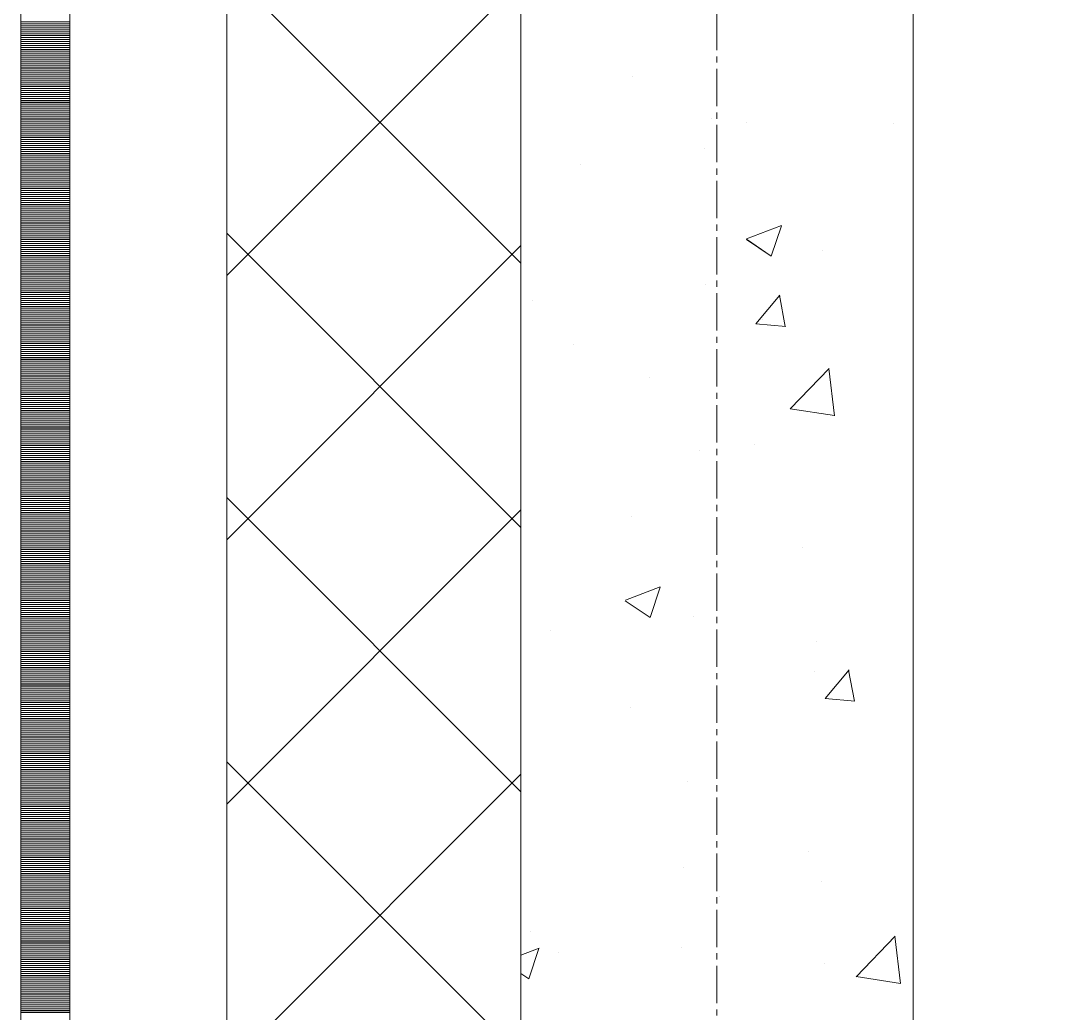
# Model space of a CAD drawing. Header units: millimetres. Extents: x 470010 to 1231400, y -134005 to 421770.
# Drawn here: x 806168 to 806701, y 142871 to 143376 of the extents above; entities that cross this region are included whole.
import ezdxf
from ezdxf.enums import TextEntityAlignment as Align

# ---------------------------------------------------------------- set-up
doc = ezdxf.new("R2010")
doc.units = ezdxf.units.MM
doc.linetypes.add('CENTER2', pattern=[28.575, 19.05, -3.175, 3.175, -3.175])
doc.linetypes.add('DASHED', pattern=[19.05, 12.7, -6.35])
doc.layers.get('Defpoints').update_dxf_attribs({"color": 140})
doc.layers.add('АР_Делит', color=120, linetype='Continuous', lineweight=0, plot=False)
for name, color, linetype, lineweight in [('АР_Стены ПЕНОблок', 52, 'Continuous', 20), ('АР_Тонкая', 254, 'Continuous', 5), ('АР_Утеплитель', 31, 'Continuous', 0), ('АР_Штриховка', 8, 'Continuous', 0)]:
    doc.layers.add(name, color=color, linetype=linetype, lineweight=lineweight)
doc.layers.add('РД_Оси_100', color=7, linetype='Continuous', lineweight=0, true_color=0x525252)
doc.styles.add('style1', font='ARIALN.TTF')

# ---------------------------------------------------------------- blocks, each defined once
blk = doc.blocks.new('СОШ_2200_АР_ОСИ_М100_28.05.24')
at = {"layer": 'АР_Делит', "color": 251, "linetype": 'DASHED', "true_color": 0x636466}
blk.add_lwpolyline([(114955, 135155), (114955, -355), (93595.036, -355), (93595.036, 13855), (94145, 13855), (94145, 68320), (66055, 68320), (66055, 13857.73), (83455, 13857.73), (83455, -355), (45245, -355), (45245, 13145), (44695, 13145), (44695, 26755), (45245, 26755), (45245, 68320), (20455, 68320), (20455, 26755), (27955, 26755), (27955, 13145), (-355, 13145), (-355, 100855)], dxfattribs=at)
at = {"layer": 'РД_Оси_100', "color": 251, "linetype": 'CENTER2', "true_color": 0x636466}
blk.add_line((0, -6155), (0, 139938.679), dxfattribs=at)
blk = doc.blocks.new('A$C9108343f')
at = {"layer": 'АР_Стены ПЕНОблок', "color": 18, "linetype": 'Continuous', "lineweight": 20, "true_color": 0x000000}
for p, q in [((140704.09, 313879.49), (140704.09, 237679.49)), ((140904.09, 237679.49), (140904.09, 313879.49))]:
    blk.add_line(p, q, dxfattribs=at)
at = {"layer": 'АР_Тонкая', "color": 18, "linetype": 'Continuous', "lineweight": 5, "true_color": 0x000000}
for p, q in [((140449.09, 313879.49), (140449.09, 237679.49)), ((140474.09, 313879.49), (140474.09, 237679.49)), ((140474.09, 237679.49), (140474.09, 313879.49)), ((140554.09, 237679.49), (140554.09, 313879.49))]:
    blk.add_line(p, q, dxfattribs=at)
at = {"layer": 'АР_Утеплитель', "color": 18, "linetype": 'Continuous', "lineweight": 0, "true_color": 0x000000}
for p, q in [((140554.09, 313879.49), (140554.09, 237679.49)), ((140704.09, 237679.49), (140704.09, 313879.49))]:
    blk.add_line(p, q, dxfattribs=at)
at = {"layer": 'АР_Штриховка', "color": 18, "linetype": 'Continuous', "lineweight": 0, "true_color": 0x000000}
for p, q in [((140704.09, 243619.27), (140554.09, 243769.27)), ((140554.09, 243612.99), (140704.09, 243762.99)), ((140449.09, 243742.24), (140474.09, 243742.24)), ((140449.09, 243741.24), (140474.09, 243741.24)), ((140449.09, 243740.24), (140474.09, 243740.24)), ((140449.09, 243739.24), (140474.09, 243739.24)), ((140449.09, 243738.24), (140474.09, 243738.24)), ((140449.09, 243737.24), (140474.09, 243737.24)), ((140449.09, 243736.24), (140474.09, 243736.24)), ((140449.09, 243735.24), (140474.09, 243735.24)), ((140449.09, 243734.24), (140474.09, 243734.24)), ((140449.09, 243733.24), (140474.09, 243733.24)), ((140449.09, 243732.24), (140474.09, 243732.24)), ((140449.09, 243731.24), (140474.09, 243731.24)), ((140449.09, 243730.24), (140474.09, 243730.24)), ((140449.09, 243729.24), (140474.09, 243729.24)), ((140449.09, 243728.24), (140474.09, 243728.24)), ((140449.09, 243727.24), (140474.09, 243727.24)), ((140449.09, 243726.24), (140474.09, 243726.24)), ((140449.09, 243725.24), (140474.09, 243725.24)), ((140449.09, 243724.24), (140474.09, 243724.24)), ((140449.09, 243723.24), (140474.09, 243723.24)), ((140449.09, 243722.24), (140474.09, 243722.24)), ((140449.09, 243721.24), (140474.09, 243721.24)), ((140449.09, 243720.24), (140474.09, 243720.24)), ((140449.09, 243719.24), (140474.09, 243719.24)), ((140449.09, 243718.24), (140474.09, 243718.24)), ((140449.09, 243717.24), (140474.09, 243717.24)), ((140449.09, 243716.24), (140474.09, 243716.24)), ((140449.09, 243715.24), (140474.09, 243715.24)), ((140449.09, 243714.24), (140474.09, 243714.24)), ((140449.09, 243713.24), (140474.09, 243713.24)), ((140449.09, 243712.24), (140474.09, 243712.24)), ((140449.09, 243711.24), (140474.09, 243711.24)), ((140760.95, 243714.64), (140760.95, 243714.64)), ((140449.09, 243710.24), (140474.09, 243710.24)), ((140449.09, 243709.24), (140474.09, 243709.24)), ((140449.09, 243708.24), (140474.09, 243708.24)), ((140449.09, 243707.24), (140474.09, 243707.24)), ((140449.09, 243706.24), (140474.09, 243706.24)), ((140449.09, 243705.24), (140474.09, 243705.24)), ((140449.09, 243704.24), (140474.09, 243704.24)), ((140449.09, 243703.24), (140474.09, 243703.24)), ((140449.09, 243702.24), (140474.09, 243702.24)), ((140449.09, 243701.24), (140474.09, 243701.24)), ((140449.09, 243700.24), (140474.09, 243700.24)), ((140449.09, 243699.24), (140474.09, 243699.24)), ((140449.09, 243698.24), (140474.09, 243698.24)), ((140449.09, 243697.24), (140474.09, 243697.24)), ((140449.09, 243696.24), (140474.09, 243696.24)), ((140449.09, 243695.24), (140474.09, 243695.24)), ((140449.09, 243694.24), (140474.09, 243694.24)), ((140449.09, 243693.24), (140474.09, 243693.24)), ((140449.09, 243692.24), (140474.09, 243692.24)), ((140449.09, 243691.24), (140474.09, 243691.24)), ((140449.09, 243690.24), (140474.09, 243690.24)), ((140801.31, 243693.08), (140801.31, 243693.08)), ((140819.36, 243690.9), (140819.36, 243690.9)), ((140894.03, 243690.57), (140894.03, 243690.57)), ((140449.09, 243689.24), (140474.09, 243689.24)), ((140449.09, 243688.24), (140474.09, 243688.24)), ((140449.09, 243687.24), (140474.09, 243687.24)), ((140449.09, 243686.24), (140474.09, 243686.24)), ((140449.09, 243685.24), (140474.09, 243685.24)), ((140449.09, 243684.24), (140474.09, 243684.24)), ((140449.09, 243683.24), (140474.09, 243683.24)), ((140449.09, 243682.24), (140474.09, 243682.24)), ((140449.09, 243681.24), (140474.09, 243681.24)), ((140449.09, 243680.24), (140474.09, 243680.24)), ((140449.09, 243679.24), (140474.09, 243679.24)), ((140449.09, 243678.24), (140474.09, 243678.24)), ((140449.09, 243677.24), (140474.09, 243677.24)), ((140449.09, 243676.24), (140474.09, 243676.24)), ((140449.09, 243675.24), (140474.09, 243675.24)), ((140449.09, 243674.24), (140474.09, 243674.24)), ((140797.83, 243677.91), (140797.83, 243677.91)), ((140449.09, 243673.24), (140474.09, 243673.24)), ((140449.09, 243672.24), (140474.09, 243672.24)), ((140449.09, 243671.24), (140474.09, 243671.24)), ((140449.09, 243670.24), (140474.09, 243670.24)), ((140449.09, 243669.24), (140474.09, 243669.24)), ((140734.25, 243669.53), (140734.25, 243669.53)), ((140449.09, 243668.24), (140474.09, 243668.24)), ((140449.09, 243667.24), (140474.09, 243667.24)), ((140449.09, 243666.24), (140474.09, 243666.24)), ((140449.09, 243665.24), (140474.09, 243665.24)), ((140449.09, 243664.24), (140474.09, 243664.24)), ((140449.09, 243663.24), (140474.09, 243663.24)), ((140449.09, 243662.24), (140474.09, 243662.24)), ((140449.09, 243661.24), (140474.09, 243661.24)), ((140449.09, 243660.24), (140474.09, 243660.24)), ((140449.09, 243659.24), (140474.09, 243659.24)), ((140449.09, 243658.24), (140474.09, 243658.24)), ((140449.09, 243657.24), (140474.09, 243657.24)), ((140449.09, 243656.24), (140474.09, 243656.24)), ((140449.09, 243655.24), (140474.09, 243655.24)), ((140449.09, 243654.24), (140474.09, 243654.24)), ((140449.09, 243653.24), (140474.09, 243653.24)), ((140449.09, 243652.24), (140474.09, 243652.24)), ((140449.09, 243651.24), (140474.09, 243651.24)), ((140449.09, 243650.24), (140474.09, 243650.24)), ((140449.09, 243649.24), (140474.09, 243649.24)), ((140449.09, 243648.24), (140474.09, 243648.24)), ((140449.09, 243647.24), (140474.09, 243647.24)), ((140449.09, 243646.24), (140474.09, 243646.24)), ((140449.09, 243645.24), (140474.09, 243645.24)), ((140449.09, 243644.24), (140474.09, 243644.24)), ((140449.09, 243643.24), (140474.09, 243643.24)), ((140449.09, 243642.24), (140474.09, 243642.24)), ((140449.09, 243641.24), (140474.09, 243641.24)), ((140449.09, 243640.24), (140474.09, 243640.24)), ((140449.09, 243639.24), (140474.09, 243639.24)), ((140449.09, 243638.24), (140474.09, 243638.24)), ((140449.09, 243637.24), (140474.09, 243637.24)), ((140819.21, 243631.59), (140837, 243638.41)), ((140831.77, 243622.88), (140836.92, 243638.23)), ((140449.09, 243636.24), (140474.09, 243636.24)), ((140449.09, 243635.24), (140474.09, 243635.24)), ((140449.09, 243634.24), (140474.09, 243634.24)), ((140449.09, 243633.24), (140474.09, 243633.24)), ((140449.09, 243632.24), (140474.09, 243632.24)), ((140449.09, 243631.24), (140474.09, 243631.24)), ((140704.09, 243484.57), (140554.09, 243634.57)), ((140819.13, 243631.41), (140831.76, 243622.88)), ((140449.09, 243630.24), (140474.09, 243630.24)), ((140449.09, 243629.24), (140474.09, 243629.24)), ((140449.09, 243628.24), (140474.09, 243628.24)), ((140449.09, 243627.24), (140474.09, 243627.24)), ((140449.09, 243626.24), (140474.09, 243626.24)), ((140554.09, 243478.28), (140704.09, 243628.28)), ((140449.09, 243625.24), (140474.09, 243625.24)), ((140449.09, 243624.24), (140474.09, 243624.24)), ((140449.09, 243623.24), (140474.09, 243623.24)), ((140449.09, 243622.24), (140474.09, 243622.24)), ((140449.09, 243621.24), (140474.09, 243621.24)), ((140857.96, 243625.75), (140857.96, 243625.75)), ((140449.09, 243620.24), (140474.09, 243620.24)), ((140449.09, 243619.24), (140474.09, 243619.24)), ((140449.09, 243618.24), (140474.09, 243618.24)), ((140449.09, 243617.24), (140474.09, 243617.24)), ((140449.09, 243616.24), (140474.09, 243616.24)), ((140449.09, 243615.24), (140474.09, 243615.24)), ((140449.09, 243614.24), (140474.09, 243614.24)), ((140449.09, 243613.24), (140474.09, 243613.24)), ((140449.09, 243612.24), (140474.09, 243612.24)), ((140449.09, 243611.24), (140474.09, 243611.24)), ((140449.09, 243610.24), (140474.09, 243610.24)), ((140449.09, 243609.24), (140474.09, 243609.24)), ((140449.09, 243608.24), (140474.09, 243608.24)), ((140449.09, 243607.24), (140474.09, 243607.24)), ((140449.09, 243606.24), (140474.09, 243606.24)), ((140449.09, 243605.24), (140474.09, 243605.24)), ((140798.22, 243608.52), (140798.22, 243608.52)), ((140449.09, 243604.24), (140474.09, 243604.24)), ((140449.09, 243603.24), (140474.09, 243603.24)), ((140449.09, 243602.24), (140474.09, 243602.24)), ((140449.09, 243601.24), (140474.09, 243601.24)), ((140449.09, 243600.24), (140474.09, 243600.24)), ((140449.09, 243599.24), (140474.09, 243599.24)), ((140709.83, 243600.32), (140709.83, 243600.32)), ((140823.97, 243588.36), (140836.22, 243602.95)), ((140838.92, 243586.97), (140835.98, 243602.89)), ((140449.09, 243598.24), (140474.09, 243598.24)), ((140449.09, 243597.24), (140474.09, 243597.24)), ((140449.09, 243596.24), (140474.09, 243596.24)), ((140449.09, 243595.24), (140474.09, 243595.24)), ((140449.09, 243594.24), (140474.09, 243594.24)), ((140449.09, 243593.24), (140474.09, 243593.24)), ((140449.09, 243592.24), (140474.09, 243592.24)), ((140449.09, 243591.24), (140474.09, 243591.24)), ((140449.09, 243590.24), (140474.09, 243590.24)), ((140449.09, 243589.24), (140474.09, 243589.24)), ((140827.21, 243590.39), (140827.21, 243590.39)), ((140449.09, 243588.24), (140474.09, 243588.24)), ((140449.09, 243587.24), (140474.09, 243587.24)), ((140449.09, 243586.24), (140474.09, 243586.24)), ((140449.09, 243585.24), (140474.09, 243585.24)), ((140449.09, 243584.24), (140474.09, 243584.24)), ((140449.09, 243583.24), (140474.09, 243583.24)), ((140823.97, 243588.35), (140839.15, 243587.02)), ((140449.09, 243582.24), (140474.09, 243582.24)), ((140449.09, 243581.24), (140474.09, 243581.24)), ((140449.09, 243580.24), (140474.09, 243580.24)), ((140449.09, 243579.24), (140474.09, 243579.24)), ((140449.09, 243578.24), (140474.09, 243578.24)), ((140449.09, 243577.24), (140474.09, 243577.24)), ((140449.09, 243576.24), (140474.09, 243576.24)), ((140449.09, 243575.24), (140474.09, 243575.24)), ((140449.09, 243574.24), (140474.09, 243574.24)), ((140449.09, 243573.24), (140474.09, 243573.24)), ((140731.01, 243577.73), (140731.01, 243577.73)), ((140449.09, 243572.24), (140474.09, 243572.24)), ((140449.09, 243571.24), (140474.09, 243571.24)), ((140449.09, 243570.24), (140474.09, 243570.24)), ((140449.09, 243569.24), (140474.09, 243569.24)), ((140449.09, 243568.24), (140474.09, 243568.24)), ((140449.09, 243567.24), (140474.09, 243567.24)), ((140449.09, 243566.24), (140474.09, 243566.24)), ((140449.09, 243565.24), (140474.09, 243565.24)), ((140449.09, 243564.24), (140474.09, 243564.24)), ((140449.09, 243563.24), (140474.09, 243563.24)), ((140449.09, 243562.24), (140474.09, 243562.24)), ((140841.45, 243545.01), (140861.24, 243565.63)), ((140864, 243541.5), (140861.19, 243565.62)), ((140449.09, 243561.24), (140474.09, 243561.24)), ((140449.09, 243560.24), (140474.09, 243560.24)), ((140449.09, 243559.24), (140474.09, 243559.24)), ((140449.09, 243558.24), (140474.09, 243558.24)), ((140449.09, 243557.24), (140474.09, 243557.24)), ((140769.9, 243561.1), (140769.9, 243561.1)), ((140449.09, 243556.24), (140474.09, 243556.24)), ((140449.09, 243555.24), (140474.09, 243555.24)), ((140449.09, 243554.24), (140474.09, 243554.24)), ((140449.09, 243553.24), (140474.09, 243553.24)), ((140449.09, 243552.24), (140474.09, 243552.24)), ((140449.09, 243551.24), (140474.09, 243551.24)), ((140449.09, 243550.24), (140474.09, 243550.24)), ((140449.09, 243549.24), (140474.09, 243549.24)), ((140449.09, 243548.24), (140474.09, 243548.24)), ((140449.09, 243547.24), (140474.09, 243547.24)), ((140449.09, 243546.24), (140474.09, 243546.24)), ((140449.09, 243545.24), (140474.09, 243545.24)), ((140449.09, 243544.24), (140474.09, 243544.24)), ((140449.09, 243543.24), (140474.09, 243543.24)), ((140449.09, 243542.24), (140474.09, 243542.24)), ((140449.09, 243541.24), (140474.09, 243541.24)), ((140841.42, 243545.08), (140864.01, 243541.57)), ((140449.09, 243540.24), (140474.09, 243540.24)), ((140449.09, 243539.24), (140474.09, 243539.24)), ((140449.09, 243538.24), (140474.09, 243538.24)), ((140449.09, 243537.24), (140474.09, 243537.24)), ((140449.09, 243536.24), (140474.09, 243536.24)), ((140449.09, 243535.24), (140474.09, 243535.24)), ((140449.09, 243534.24), (140474.09, 243534.24)), ((140449.09, 243533.24), (140474.09, 243533.24)), ((140449.09, 243532.24), (140474.09, 243532.24)), ((140449.09, 243531.24), (140474.09, 243531.24)), ((140449.09, 243530.24), (140474.09, 243530.24)), ((140449.09, 243529.24), (140474.09, 243529.24)), ((140449.09, 243528.24), (140474.09, 243528.24)), ((140449.09, 243527.24), (140474.09, 243527.24)), ((140449.09, 243526.24), (140474.09, 243526.24)), ((140449.09, 243525.24), (140474.09, 243525.24)), ((140823.46, 243526.98), (140823.46, 243526.98)), ((140449.09, 243524.24), (140474.09, 243524.24)), ((140449.09, 243523.24), (140474.09, 243523.24)), ((140449.09, 243522.24), (140474.09, 243522.24)), ((140449.09, 243521.24), (140474.09, 243521.24)), ((140449.09, 243520.24), (140474.09, 243520.24)), ((140449.09, 243519.24), (140474.09, 243519.24)), ((140795.13, 243523.97), (140795.13, 243523.97)), ((140449.09, 243518.24), (140474.09, 243518.24)), ((140449.09, 243517.24), (140474.09, 243517.24)), ((140449.09, 243516.24), (140474.09, 243516.24)), ((140449.09, 243515.24), (140474.09, 243515.24)), ((140449.09, 243514.24), (140474.09, 243514.24)), ((140449.09, 243513.24), (140474.09, 243513.24)), ((140449.09, 243512.24), (140474.09, 243512.24)), ((140449.09, 243511.24), (140474.09, 243511.24)), ((140449.09, 243510.24), (140474.09, 243510.24)), ((140449.09, 243509.24), (140474.09, 243509.24)), ((140449.09, 243508.24), (140474.09, 243508.24)), ((140449.09, 243507.24), (140474.09, 243507.24)), ((140449.09, 243506.24), (140474.09, 243506.24)), ((140449.09, 243505.24), (140474.09, 243505.24)), ((140449.09, 243504.24), (140474.09, 243504.24)), ((140449.09, 243503.24), (140474.09, 243503.24)), ((140449.09, 243502.24), (140474.09, 243502.24)), ((140449.09, 243501.24), (140474.09, 243501.24)), ((140449.09, 243500.24), (140474.09, 243500.24)), ((140449.09, 243499.24), (140474.09, 243499.24)), ((140449.09, 243498.24), (140474.09, 243498.24)), ((140704.09, 243349.87), (140554.09, 243499.87)), ((140449.09, 243497.24), (140474.09, 243497.24)), ((140449.09, 243496.24), (140474.09, 243496.24)), ((140449.09, 243495.24), (140474.09, 243495.24)), ((140449.09, 243494.24), (140474.09, 243494.24)), ((140449.09, 243493.24), (140474.09, 243493.24)), ((140554.09, 243343.58), (140704.09, 243493.58)), ((140449.09, 243492.24), (140474.09, 243492.24)), ((140449.09, 243491.24), (140474.09, 243491.24)), ((140449.09, 243490.24), (140474.09, 243490.24)), ((140449.09, 243489.24), (140474.09, 243489.24)), ((140449.09, 243488.24), (140474.09, 243488.24)), ((140449.09, 243487.24), (140474.09, 243487.24)), ((140760.39, 243490.21), (140760.39, 243490.21)), ((140449.09, 243486.24), (140474.09, 243486.24)), ((140449.09, 243485.24), (140474.09, 243485.24)), ((140449.09, 243484.24), (140474.09, 243484.24)), ((140449.09, 243483.24), (140474.09, 243483.24)), ((140449.09, 243482.24), (140474.09, 243482.24)), ((140449.09, 243481.24), (140474.09, 243481.24)), ((140449.09, 243480.24), (140474.09, 243480.24)), ((140449.09, 243479.24), (140474.09, 243479.24)), ((140449.09, 243478.24), (140474.09, 243478.24)), ((140449.09, 243477.24), (140474.09, 243477.24)), ((140449.09, 243476.24), (140474.09, 243476.24)), ((140449.09, 243475.24), (140474.09, 243475.24)), ((140449.09, 243474.24), (140474.09, 243474.24)), ((140449.09, 243473.24), (140474.09, 243473.24)), ((140449.09, 243472.24), (140474.09, 243472.24)), ((140449.09, 243471.24), (140474.09, 243471.24)), ((140847.47, 243474.2), (140847.47, 243474.2)), ((140449.09, 243470.24), (140474.09, 243470.24)), ((140449.09, 243469.24), (140474.09, 243469.24)), ((140449.09, 243468.24), (140474.09, 243468.24)), ((140449.09, 243467.24), (140474.09, 243467.24)), ((140449.09, 243466.24), (140474.09, 243466.24)), ((140449.09, 243465.24), (140474.09, 243465.24)), ((140449.09, 243464.24), (140474.09, 243464.24)), ((140449.09, 243463.24), (140474.09, 243463.24)), ((140449.09, 243462.24), (140474.09, 243462.24)), ((140449.09, 243461.24), (140474.09, 243461.24)), ((140449.09, 243460.24), (140474.09, 243460.24)), ((140449.09, 243459.24), (140474.09, 243459.24)), ((140449.09, 243458.24), (140474.09, 243458.24)), ((140449.09, 243457.24), (140474.09, 243457.24)), ((140449.09, 243456.24), (140474.09, 243456.24)), ((140449.09, 243455.24), (140474.09, 243455.24)), ((140449.09, 243454.24), (140474.09, 243454.24)), ((140449.09, 243453.24), (140474.09, 243453.24)), ((140449.09, 243452.24), (140474.09, 243452.24)), ((140449.09, 243451.24), (140474.09, 243451.24)), ((140449.09, 243450.24), (140474.09, 243450.24)), ((140757.41, 243447.4), (140775.19, 243454.23)), ((140769.97, 243438.69), (140775.12, 243454.04)), ((140449.09, 243449.24), (140474.09, 243449.24)), ((140449.09, 243448.24), (140474.09, 243448.24)), ((140449.09, 243447.24), (140474.09, 243447.24)), ((140449.09, 243446.24), (140474.09, 243446.24)), ((140449.09, 243445.24), (140474.09, 243445.24)), ((140757.33, 243447.22), (140769.96, 243438.7)), ((140449.09, 243444.24), (140474.09, 243444.24)), ((140449.09, 243443.24), (140474.09, 243443.24)), ((140449.09, 243442.24), (140474.09, 243442.24)), ((140449.09, 243441.24), (140474.09, 243441.24)), ((140449.09, 243440.24), (140474.09, 243440.24)), ((140449.09, 243439.24), (140474.09, 243439.24)), ((140792.04, 243439.41), (140792.04, 243439.41)), ((140449.09, 243438.24), (140474.09, 243438.24)), ((140449.09, 243437.24), (140474.09, 243437.24)), ((140449.09, 243436.24), (140474.09, 243436.24)), ((140449.09, 243435.24), (140474.09, 243435.24)), ((140449.09, 243434.24), (140474.09, 243434.24)), ((140449.09, 243433.24), (140474.09, 243433.24)), ((140449.09, 243432.24), (140474.09, 243432.24)), ((140449.09, 243431.24), (140474.09, 243431.24)), ((140449.09, 243430.24), (140474.09, 243430.24)), ((140449.09, 243429.24), (140474.09, 243429.24)), ((140719.37, 243431.99), (140719.37, 243431.99)), ((140449.09, 243428.24), (140474.09, 243428.24)), ((140449.09, 243427.24), (140474.09, 243427.24)), ((140449.09, 243426.24), (140474.09, 243426.24)), ((140449.09, 243425.24), (140474.09, 243425.24)), ((140449.09, 243424.24), (140474.09, 243424.24)), ((140449.09, 243423.24), (140474.09, 243423.24)), ((140854.96, 243426.26), (140854.96, 243426.26)), ((140449.09, 243422.24), (140474.09, 243422.24)), ((140449.09, 243421.24), (140474.09, 243421.24)), ((140449.09, 243420.24), (140474.09, 243420.24)), ((140449.09, 243419.24), (140474.09, 243419.24)), ((140449.09, 243418.24), (140474.09, 243418.24)), ((140449.09, 243417.24), (140474.09, 243417.24)), ((140449.09, 243416.24), (140474.09, 243416.24)), ((140449.09, 243415.24), (140474.09, 243415.24)), ((140449.09, 243414.24), (140474.09, 243414.24)), ((140449.09, 243413.24), (140474.09, 243413.24)), ((140449.09, 243412.24), (140474.09, 243412.24)), ((140449.09, 243411.24), (140474.09, 243411.24)), ((140449.09, 243410.24), (140474.09, 243410.24)), ((140449.09, 243409.24), (140474.09, 243409.24)), ((140449.09, 243408.24), (140474.09, 243408.24)), ((140853.98, 243411.15), (140853.98, 243411.15)), ((140859.22, 243397.3), (140871.46, 243411.89)), ((140874.16, 243395.92), (140871.22, 243411.84)), ((140449.09, 243407.24), (140474.09, 243407.24)), ((140449.09, 243406.24), (140474.09, 243406.24)), ((140449.09, 243405.24), (140474.09, 243405.24)), ((140449.09, 243404.24), (140474.09, 243404.24)), ((140449.09, 243403.24), (140474.09, 243403.24)), ((140449.09, 243402.24), (140474.09, 243402.24)), ((140449.09, 243401.24), (140474.09, 243401.24)), ((140449.09, 243400.24), (140474.09, 243400.24)), ((140449.09, 243399.24), (140474.09, 243399.24)), ((140449.09, 243398.24), (140474.09, 243398.24)), ((140449.09, 243397.24), (140474.09, 243397.24)), ((140859.22, 243397.29), (140874.4, 243395.96)), ((140449.09, 243396.24), (140474.09, 243396.24)), ((140449.09, 243395.24), (140474.09, 243395.24)), ((140449.09, 243394.24), (140474.09, 243394.24)), ((140449.09, 243393.24), (140474.09, 243393.24)), ((140449.09, 243392.24), (140474.09, 243392.24)), ((140760.2, 243393), (140760.2, 243393)), ((140449.09, 243391.24), (140474.09, 243391.24)), ((140449.09, 243390.24), (140474.09, 243390.24)), ((140449.09, 243389.24), (140474.09, 243389.24)), ((140449.09, 243388.24), (140474.09, 243388.24)), ((140449.09, 243387.24), (140474.09, 243387.24)), ((140449.09, 243386.24), (140474.09, 243386.24)), ((140449.09, 243385.24), (140474.09, 243385.24)), ((140449.09, 243384.24), (140474.09, 243384.24)), ((140449.09, 243383.24), (140474.09, 243383.24)), ((140449.09, 243382.24), (140474.09, 243382.24)), ((140449.09, 243381.24), (140474.09, 243381.24)), ((140449.09, 243380.24), (140474.09, 243380.24)), ((140449.09, 243379.24), (140474.09, 243379.24)), ((140449.09, 243378.24), (140474.09, 243378.24)), ((140449.09, 243377.24), (140474.09, 243377.24)), ((140449.09, 243376.24), (140474.09, 243376.24)), ((140449.09, 243375.24), (140474.09, 243375.24)), ((140449.09, 243374.24), (140474.09, 243374.24)), ((140449.09, 243373.24), (140474.09, 243373.24)), ((140449.09, 243372.24), (140474.09, 243372.24)), ((140449.09, 243371.24), (140474.09, 243371.24)), ((140449.09, 243370.24), (140474.09, 243370.24)), ((140449.09, 243369.24), (140474.09, 243369.24)), ((140449.09, 243368.24), (140474.09, 243368.24)), ((140449.09, 243367.24), (140474.09, 243367.24)), ((140449.09, 243366.24), (140474.09, 243366.24)), ((140449.09, 243365.24), (140474.09, 243365.24)), ((140704.09, 243215.16), (140554.09, 243365.16)), ((140449.09, 243364.24), (140474.09, 243364.24)), ((140449.09, 243363.24), (140474.09, 243363.24)), ((140449.09, 243362.24), (140474.09, 243362.24)), ((140449.09, 243361.24), (140474.09, 243361.24)), ((140449.09, 243360.24), (140474.09, 243360.24)), ((140449.09, 243359.24), (140474.09, 243359.24)), ((140449.09, 243358.24), (140474.09, 243358.24)), ((140449.09, 243357.24), (140474.09, 243357.24)), ((140449.09, 243356.24), (140474.09, 243356.24)), ((140449.09, 243355.24), (140474.09, 243355.24)), ((140449.09, 243354.24), (140474.09, 243354.24)), ((140554.09, 243208.87), (140704.09, 243358.87)), ((140788.95, 243354.86), (140788.95, 243354.86)), ((140449.09, 243353.24), (140474.09, 243353.24)), ((140449.09, 243352.24), (140474.09, 243352.24)), ((140449.09, 243351.24), (140474.09, 243351.24)), ((140449.09, 243350.24), (140474.09, 243350.24)), ((140449.09, 243349.24), (140474.09, 243349.24)), ((140449.09, 243348.24), (140474.09, 243348.24)), ((140449.09, 243347.24), (140474.09, 243347.24)), ((140449.09, 243346.24), (140474.09, 243346.24)), ((140449.09, 243345.24), (140474.09, 243345.24)), ((140449.09, 243344.24), (140474.09, 243344.24)), ((140449.09, 243343.24), (140474.09, 243343.24)), ((140449.09, 243342.24), (140474.09, 243342.24)), ((140449.09, 243341.24), (140474.09, 243341.24)), ((140449.09, 243340.24), (140474.09, 243340.24)), ((140449.09, 243339.24), (140474.09, 243339.24)), ((140449.09, 243338.24), (140474.09, 243338.24)), ((140449.09, 243337.24), (140474.09, 243337.24)), ((140449.09, 243336.24), (140474.09, 243336.24)), ((140449.09, 243335.24), (140474.09, 243335.24)), ((140449.09, 243334.24), (140474.09, 243334.24)), ((140449.09, 243333.24), (140474.09, 243333.24)), ((140449.09, 243332.24), (140474.09, 243332.24)), ((140449.09, 243331.24), (140474.09, 243331.24)), ((140449.09, 243330.24), (140474.09, 243330.24)), ((140449.09, 243329.24), (140474.09, 243329.24)), ((140449.09, 243328.24), (140474.09, 243328.24)), ((140449.09, 243327.24), (140474.09, 243327.24)), ((140449.09, 243326.24), (140474.09, 243326.24)), ((140449.09, 243325.24), (140474.09, 243325.24)), ((140449.09, 243324.24), (140474.09, 243324.24)), ((140449.09, 243323.24), (140474.09, 243323.24)), ((140449.09, 243322.24), (140474.09, 243322.24)), ((140449.09, 243321.24), (140474.09, 243321.24)), ((140449.09, 243320.24), (140474.09, 243320.24)), ((140449.09, 243319.24), (140474.09, 243319.24)), ((140449.09, 243318.24), (140474.09, 243318.24)), ((140449.09, 243317.24), (140474.09, 243317.24)), ((140850.75, 243319.34), (140850.75, 243319.34)), ((140449.09, 243316.24), (140474.09, 243316.24)), ((140449.09, 243315.24), (140474.09, 243315.24)), ((140449.09, 243314.24), (140474.09, 243314.24)), ((140449.09, 243313.24), (140474.09, 243313.24)), ((140449.09, 243312.24), (140474.09, 243312.24)), ((140449.09, 243311.24), (140474.09, 243311.24)), ((140449.09, 243310.24), (140474.09, 243310.24)), ((140449.09, 243309.24), (140474.09, 243309.24)), ((140449.09, 243308.24), (140474.09, 243308.24)), ((140449.09, 243307.24), (140474.09, 243307.24)), ((140449.09, 243306.24), (140474.09, 243306.24)), ((140787.16, 243310.97), (140787.16, 243310.97)), ((140449.09, 243305.24), (140474.09, 243305.24)), ((140449.09, 243304.24), (140474.09, 243304.24)), ((140449.09, 243303.24), (140474.09, 243303.24)), ((140449.09, 243302.24), (140474.09, 243302.24)), ((140449.09, 243301.24), (140474.09, 243301.24)), ((140857.21, 243304.11), (140857.21, 243304.11)), ((140449.09, 243300.24), (140474.09, 243300.24)), ((140449.09, 243299.24), (140474.09, 243299.24)), ((140449.09, 243298.24), (140474.09, 243298.24)), ((140449.09, 243297.24), (140474.09, 243297.24)), ((140449.09, 243296.24), (140474.09, 243296.24)), ((140805.5, 243296.47), (140805.5, 243296.47)), ((140449.09, 243295.24), (140474.09, 243295.24)), ((140449.09, 243294.24), (140474.09, 243294.24)), ((140449.09, 243293.24), (140474.09, 243293.24)), ((140449.09, 243292.24), (140474.09, 243292.24)), ((140449.09, 243291.24), (140474.09, 243291.24)), ((140449.09, 243290.24), (140474.09, 243290.24)), ((140449.09, 243289.24), (140474.09, 243289.24)), ((140449.09, 243288.24), (140474.09, 243288.24)), ((140449.09, 243287.24), (140474.09, 243287.24)), ((140449.09, 243286.24), (140474.09, 243286.24)), ((140449.09, 243285.24), (140474.09, 243285.24)), ((140449.09, 243284.24), (140474.09, 243284.24)), ((140449.09, 243283.24), (140474.09, 243283.24)), ((140449.09, 243282.24), (140474.09, 243282.24)), ((140449.09, 243281.24), (140474.09, 243281.24)), ((140449.09, 243280.24), (140474.09, 243280.24)), ((140449.09, 243279.24), (140474.09, 243279.24)), ((140449.09, 243278.24), (140474.09, 243278.24)), ((140449.09, 243277.24), (140474.09, 243277.24)), ((140449.09, 243276.24), (140474.09, 243276.24)), ((140449.09, 243275.24), (140474.09, 243275.24)), ((140449.09, 243274.24), (140474.09, 243274.24)), ((140709.08, 243278.68), (140709.08, 243278.68)), ((140875.13, 243255.54), (140894.91, 243276.16)), ((140897.67, 243252.03), (140894.87, 243276.15)), ((140449.09, 243273.24), (140474.09, 243273.24)), ((140449.09, 243272.24), (140474.09, 243272.24)), ((140449.09, 243271.24), (140474.09, 243271.24)), ((140449.09, 243270.24), (140474.09, 243270.24)), ((140449.09, 243269.24), (140474.09, 243269.24)), ((140704.09, 243266.47), (140713.39, 243270.04)), ((140708.16, 243254.51), (140713.32, 243269.86)), ((140785.86, 243270.3), (140785.86, 243270.3)), ((140449.09, 243268.24), (140474.09, 243268.24)), ((140449.09, 243267.24), (140474.09, 243267.24)), ((140449.09, 243266.24), (140474.09, 243266.24)), ((140449.09, 243265.24), (140474.09, 243265.24)), ((140449.09, 243264.24), (140474.09, 243264.24)), ((140723.46, 243268.08), (140723.46, 243268.08)), ((140449.09, 243263.24), (140474.09, 243263.24)), ((140449.09, 243262.24), (140474.09, 243262.24)), ((140449.09, 243261.24), (140474.09, 243261.24)), ((140449.09, 243260.24), (140474.09, 243260.24)), ((140449.09, 243259.24), (140474.09, 243259.24)), ((140449.09, 243258.24), (140474.09, 243258.24)), ((140859.05, 243262.35), (140859.05, 243262.35)), ((140449.09, 243257.24), (140474.09, 243257.24)), ((140449.09, 243256.24), (140474.09, 243256.24)), ((140449.09, 243255.24), (140474.09, 243255.24)), ((140449.09, 243254.24), (140474.09, 243254.24)), ((140449.09, 243253.24), (140474.09, 243253.24)), ((140704.09, 243257.25), (140708.16, 243254.51)), ((140875.1, 243255.61), (140897.69, 243252.1)), ((140449.09, 243252.24), (140474.09, 243252.24)), ((140449.09, 243251.24), (140474.09, 243251.24)), ((140449.09, 243250.24), (140474.09, 243250.24)), ((140449.09, 243249.24), (140474.09, 243249.24)), ((140449.09, 243248.24), (140474.09, 243248.24)), ((140449.09, 243247.24), (140474.09, 243247.24)), ((140449.09, 243246.24), (140474.09, 243246.24)), ((140449.09, 243245.24), (140474.09, 243245.24)), ((140449.09, 243244.24), (140474.09, 243244.24)), ((140449.09, 243243.24), (140474.09, 243243.24)), ((140449.09, 243242.24), (140474.09, 243242.24)), ((140449.09, 243241.24), (140474.09, 243241.24)), ((140449.09, 243240.24), (140474.09, 243240.24)), ((140449.09, 243239.24), (140474.09, 243239.24)), ((140449.09, 243238.24), (140474.09, 243238.24)), ((140449.09, 243237.24), (140474.09, 243237.24))]:
    blk.add_line(p, q, dxfattribs=at)
at = {"layer": 'РД_Оси_100'}
blk.add_blockref('СОШ_2200_АР_ОСИ_М100_28.05.24', (140804.09, 223079.49), dxfattribs=at)
at = {"layer": 'Defpoints', "color": 18, "true_color": 0x000000, "style": 'style1'}
for p in [(143949.34, 316089.12), (143974.98, 281639.5), (143890.4, 273244.71), (143839.99, 264276.81), (143967.75, 254892.38), (12251.96, 104178.14), (12382.58, 96023.14)]:
    blk.add_attdef('АР-ПОМЕЩЕНИЕ:НАИМЕНОВАНИЕ', text='', height=100, dxfattribs=at).set_placement(p, align=Align.MIDDLE)
at = {"layer": 'Defpoints', "color": 18, "true_color": 0x000000, "style": 'style1', "flags": 8}
for p in [(143951.3, 279099.09), (143848.34, 269251.11), (143875.33, 260094.25), (144049.74, 250824.7), (163419.28, 238153.36), (155897.46, 237965.97), (183037.2, 237965.97), (143342.94, 237876.19)]:
    blk.add_attdef('АР-ПОМЕЩЕНИЕ:НАИМЕНОВАНИЕ', text='', height=100, dxfattribs=at).set_placement(p, align=Align.MIDDLE)

msp = doc.modelspace()

# ---------------------------------------------------------------- linework, layer by layer
at = {"layer": 'АР_Стены ПЕНОблок', "color": 18, "linetype": 'Continuous', "lineweight": 20, "true_color": 0x000000}
for p, q in [((806422.706, 213513.251), (806422.706, 137313.251)), ((806622.706, 137313.251), (806622.706, 213513.251))]:
    msp.add_line(p, q, dxfattribs=at)
at = {"layer": 'АР_Тонкая', "color": 18, "linetype": 'Continuous', "lineweight": 5, "true_color": 0x000000}
for p, q in [((806167.706, 213513.251), (806167.706, 137313.251)), ((806192.706, 213513.251), (806192.706, 137313.251)), ((806192.706, 137313.251), (806192.706, 213513.251)), ((806272.706, 137313.251), (806272.706, 213513.251))]:
    msp.add_line(p, q, dxfattribs=at)
at = {"layer": 'АР_Утеплитель', "color": 18, "linetype": 'Continuous', "lineweight": 0, "true_color": 0x000000}
for p, q in [((806272.706, 213513.251), (806272.706, 137313.251)), ((806422.706, 137313.251), (806422.706, 213513.251))]:
    msp.add_line(p, q, dxfattribs=at)
at = {"layer": 'АР_Штриховка', "color": 18, "linetype": 'Continuous', "lineweight": 0, "true_color": 0x000000}
for p, q in [((806422.706, 143253.031), (806272.706, 143403.031)), ((806272.706, 143246.744), (806422.706, 143396.744)), ((806167.706, 143376), (806192.706, 143376)), ((806167.706, 143375), (806192.706, 143375)), ((806167.706, 143374), (806192.706, 143374)), ((806167.706, 143373), (806192.706, 143373)), ((806167.706, 143372), (806192.706, 143372)), ((806167.706, 143371), (806192.706, 143371)), ((806167.706, 143370), (806192.706, 143370)), ((806167.706, 143369), (806192.706, 143369)), ((806167.706, 143368), (806192.706, 143368)), ((806167.706, 143367), (806192.706, 143367)), ((806167.706, 143366), (806192.706, 143366)), ((806167.706, 143365), (806192.706, 143365)), ((806167.706, 143364), (806192.706, 143364)), ((806167.706, 143363), (806192.706, 143363)), ((806167.706, 143362), (806192.706, 143362)), ((806167.706, 143361), (806192.706, 143361)), ((806167.706, 143360), (806192.706, 143360)), ((806167.706, 143359), (806192.706, 143359)), ((806167.706, 143358), (806192.706, 143358)), ((806167.706, 143357), (806192.706, 143357)), ((806167.706, 143356), (806192.706, 143356)), ((806167.706, 143355), (806192.706, 143355)), ((806167.706, 143354), (806192.706, 143354)), ((806167.706, 143353), (806192.706, 143353)), ((806167.706, 143352), (806192.706, 143352)), ((806167.706, 143351), (806192.706, 143351)), ((806167.706, 143350), (806192.706, 143350)), ((806167.706, 143349), (806192.706, 143349)), ((806167.706, 143348), (806192.706, 143348)), ((806167.706, 143347), (806192.706, 143347)), ((806167.706, 143346), (806192.706, 143346)), ((806167.706, 143345), (806192.706, 143345)), ((806167.706, 143344), (806192.706, 143344)), ((806167.706, 143343), (806192.706, 143343)), ((806167.706, 143342), (806192.706, 143342)), ((806167.706, 143341), (806192.706, 143341)), ((806167.706, 143340), (806192.706, 143340)), ((806167.706, 143339), (806192.706, 143339)), ((806167.706, 143338), (806192.706, 143338)), ((806167.706, 143337), (806192.706, 143337)), ((806167.706, 143336), (806192.706, 143336)), ((806167.706, 143335), (806192.706, 143335)), ((806167.706, 143334), (806192.706, 143334)), ((806167.706, 143333), (806192.706, 143333)), ((806167.706, 143332), (806192.706, 143332)), ((806167.706, 143331), (806192.706, 143331)), ((806167.706, 143330), (806192.706, 143330)), ((806167.706, 143329), (806192.706, 143329)), ((806167.706, 143328), (806192.706, 143328)), ((806167.706, 143327), (806192.706, 143327)), ((806167.706, 143326), (806192.706, 143326)), ((806167.706, 143325), (806192.706, 143325)), ((806167.706, 143324), (806192.706, 143324)), ((806167.706, 143323), (806192.706, 143323)), ((806167.706, 143322), (806192.706, 143322)), ((806167.706, 143321), (806192.706, 143321)), ((806167.706, 143320), (806192.706, 143320)), ((806167.706, 143319), (806192.706, 143319)), ((806167.706, 143318), (806192.706, 143318)), ((806167.706, 143317), (806192.706, 143317)), ((806167.706, 143316), (806192.706, 143316)), ((806167.706, 143315), (806192.706, 143315)), ((806167.706, 143314), (806192.706, 143314)), ((806167.706, 143313), (806192.706, 143313)), ((806167.706, 143312), (806192.706, 143312)), ((806167.706, 143311), (806192.706, 143311)), ((806167.706, 143310), (806192.706, 143310)), ((806167.706, 143309), (806192.706, 143309)), ((806167.706, 143308), (806192.706, 143308)), ((806167.706, 143307), (806192.706, 143307)), ((806167.706, 143306), (806192.706, 143306)), ((806167.706, 143305), (806192.706, 143305)), ((806167.706, 143304), (806192.706, 143304)), ((806167.706, 143303), (806192.706, 143303)), ((806167.706, 143302), (806192.706, 143302)), ((806167.706, 143301), (806192.706, 143301)), ((806167.706, 143300), (806192.706, 143300)), ((806167.706, 143299), (806192.706, 143299)), ((806167.706, 143298), (806192.706, 143298)), ((806167.706, 143297), (806192.706, 143297)), ((806167.706, 143296), (806192.706, 143296)), ((806167.706, 143295), (806192.706, 143295)), ((806167.706, 143294), (806192.706, 143294)), ((806167.706, 143293), (806192.706, 143293)), ((806167.706, 143292), (806192.706, 143292)), ((806167.706, 143291), (806192.706, 143291)), ((806167.706, 143290), (806192.706, 143290)), ((806167.706, 143289), (806192.706, 143289)), ((806167.706, 143288), (806192.706, 143288)), ((806167.706, 143287), (806192.706, 143287)), ((806167.706, 143286), (806192.706, 143286)), ((806167.706, 143285), (806192.706, 143285)), ((806167.706, 143284), (806192.706, 143284)), ((806167.706, 143283), (806192.706, 143283)), ((806167.706, 143282), (806192.706, 143282)), ((806167.706, 143281), (806192.706, 143281)), ((806167.706, 143280), (806192.706, 143280)), ((806167.706, 143279), (806192.706, 143279)), ((806167.706, 143278), (806192.706, 143278)), ((806167.706, 143277), (806192.706, 143277)), ((806167.706, 143276), (806192.706, 143276)), ((806167.706, 143275), (806192.706, 143275)), ((806167.706, 143274), (806192.706, 143274)), ((806167.706, 143273), (806192.706, 143273)), ((806167.706, 143272), (806192.706, 143272)), ((806167.706, 143271), (806192.706, 143271)), ((806167.706, 143270), (806192.706, 143270)), ((806167.706, 143269), (806192.706, 143269)), ((806422.706, 143118.327), (806272.706, 143268.327)), ((806537.823, 143265.344), (806555.608, 143272.171)), ((806550.381, 143256.64), (806555.531, 143271.989)), ((806167.706, 143268), (806192.706, 143268)), ((806167.706, 143267), (806192.706, 143267)), ((806167.706, 143266), (806192.706, 143266)), ((806167.706, 143265), (806192.706, 143265)), ((806167.706, 143264), (806192.706, 143264)), ((806167.706, 143263), (806192.706, 143263)), ((806537.741, 143265.163), (806550.376, 143256.641)), ((806167.706, 143262), (806192.706, 143262)), ((806167.706, 143261), (806192.706, 143261)), ((806167.706, 143260), (806192.706, 143260)), ((806167.706, 143259), (806192.706, 143259)), ((806167.706, 143258), (806192.706, 143258)), ((806272.706, 143112.04), (806422.706, 143262.04)), ((806167.706, 143257), (806192.706, 143257)), ((806167.706, 143256), (806192.706, 143256)), ((806167.706, 143255), (806192.706, 143255)), ((806167.706, 143254), (806192.706, 143254)), ((806167.706, 143253), (806192.706, 143253)), ((806167.706, 143252), (806192.706, 143252)), ((806167.706, 143251), (806192.706, 143251)), ((806167.706, 143250), (806192.706, 143250)), ((806167.706, 143249), (806192.706, 143249)), ((806167.706, 143248), (806192.706, 143248)), ((806167.706, 143247), (806192.706, 143247)), ((806167.706, 143246), (806192.706, 143246)), ((806167.706, 143245), (806192.706, 143245)), ((806167.706, 143244), (806192.706, 143244)), ((806167.706, 143243), (806192.706, 143243)), ((806167.706, 143242), (806192.706, 143242)), ((806167.706, 143241), (806192.706, 143241)), ((806167.706, 143240), (806192.706, 143240)), ((806167.706, 143239), (806192.706, 143239)), ((806167.706, 143238), (806192.706, 143238)), ((806167.706, 143237), (806192.706, 143237)), ((806542.586, 143222.113), (806554.831, 143236.706)), ((806557.528, 143220.731), (806554.591, 143236.652)), ((806167.706, 143236), (806192.706, 143236)), ((806167.706, 143235), (806192.706, 143235)), ((806167.706, 143234), (806192.706, 143234)), ((806167.706, 143233), (806192.706, 143233)), ((806167.706, 143232), (806192.706, 143232)), ((806167.706, 143231), (806192.706, 143231)), ((806167.706, 143230), (806192.706, 143230)), ((806167.706, 143229), (806192.706, 143229)), ((806167.706, 143228), (806192.706, 143228)), ((806167.706, 143227), (806192.706, 143227)), ((806167.706, 143226), (806192.706, 143226)), ((806167.706, 143225), (806192.706, 143225)), ((806167.706, 143224), (806192.706, 143224)), ((806167.706, 143223), (806192.706, 143223)), ((806167.706, 143222), (806192.706, 143222)), ((806167.706, 143221), (806192.706, 143221)), ((806542.585, 143222.103), (806557.767, 143220.775)), ((806167.706, 143220), (806192.706, 143220)), ((806167.706, 143219), (806192.706, 143219)), ((806167.706, 143218), (806192.706, 143218)), ((806167.706, 143217), (806192.706, 143217)), ((806167.706, 143216), (806192.706, 143216)), ((806167.706, 143215), (806192.706, 143215)), ((806167.706, 143214), (806192.706, 143214)), ((806167.706, 143213), (806192.706, 143213)), ((806167.706, 143212), (806192.706, 143212)), ((806167.706, 143211), (806192.706, 143211)), ((806167.706, 143210), (806192.706, 143210)), ((806167.706, 143209), (806192.706, 143209)), ((806167.706, 143208), (806192.706, 143208)), ((806167.706, 143207), (806192.706, 143207)), ((806167.706, 143206), (806192.706, 143206)), ((806167.706, 143205), (806192.706, 143205)), ((806167.706, 143204), (806192.706, 143204)), ((806167.706, 143203), (806192.706, 143203)), ((806167.706, 143202), (806192.706, 143202)), ((806167.706, 143201), (806192.706, 143201)), ((806167.706, 143200), (806192.706, 143200)), ((806167.706, 143199), (806192.706, 143199)), ((806560.065, 143178.766), (806579.849, 143199.385)), ((806582.612, 143175.258), (806579.806, 143199.38)), ((806167.706, 143198), (806192.706, 143198)), ((806167.706, 143197), (806192.706, 143197)), ((806167.706, 143196), (806192.706, 143196)), ((806167.706, 143195), (806192.706, 143195)), ((806167.706, 143194), (806192.706, 143194)), ((806167.706, 143193), (806192.706, 143193)), ((806167.706, 143192), (806192.706, 143192)), ((806167.706, 143191), (806192.706, 143191)), ((806167.706, 143190), (806192.706, 143190)), ((806167.706, 143189), (806192.706, 143189)), ((806167.706, 143188), (806192.706, 143188)), ((806167.706, 143187), (806192.706, 143187)), ((806167.706, 143186), (806192.706, 143186)), ((806167.706, 143185), (806192.706, 143185)), ((806167.706, 143184), (806192.706, 143184)), ((806167.706, 143183), (806192.706, 143183)), ((806167.706, 143182), (806192.706, 143182)), ((806167.706, 143181), (806192.706, 143181)), ((806167.706, 143180), (806192.706, 143180)), ((806167.706, 143179), (806192.706, 143179)), ((806167.706, 143178), (806192.706, 143178)), ((806560.034, 143178.834), (806582.623, 143175.33)), ((806167.706, 143177), (806192.706, 143177)), ((806167.706, 143176), (806192.706, 143176)), ((806167.706, 143175), (806192.706, 143175)), ((806167.706, 143174), (806192.706, 143174)), ((806167.706, 143173), (806192.706, 143173)), ((806167.706, 143172), (806192.706, 143172)), ((806167.706, 143171), (806192.706, 143171)), ((806167.706, 143170), (806192.706, 143170)), ((806167.706, 143169), (806192.706, 143169)), ((806167.706, 143168), (806192.706, 143168)), ((806167.706, 143167), (806192.706, 143167)), ((806167.706, 143166), (806192.706, 143166)), ((806167.706, 143165), (806192.706, 143165)), ((806167.706, 143164), (806192.706, 143164)), ((806167.706, 143163), (806192.706, 143163)), ((806167.706, 143162), (806192.706, 143162)), ((806167.706, 143161), (806192.706, 143161)), ((806167.706, 143160), (806192.706, 143160)), ((806167.706, 143159), (806192.706, 143159)), ((806167.706, 143158), (806192.706, 143158)), ((806167.706, 143157), (806192.706, 143157)), ((806167.706, 143156), (806192.706, 143156)), ((806167.706, 143155), (806192.706, 143155)), ((806167.706, 143154), (806192.706, 143154)), ((806167.706, 143153), (806192.706, 143153)), ((806167.706, 143152), (806192.706, 143152)), ((806167.706, 143151), (806192.706, 143151)), ((806167.706, 143150), (806192.706, 143150)), ((806167.706, 143149), (806192.706, 143149)), ((806167.706, 143148), (806192.706, 143148)), ((806167.706, 143147), (806192.706, 143147)), ((806167.706, 143146), (806192.706, 143146)), ((806167.706, 143145), (806192.706, 143145)), ((806167.706, 143144), (806192.706, 143144)), ((806167.706, 143143), (806192.706, 143143)), ((806167.706, 143142), (806192.706, 143142)), ((806167.706, 143141), (806192.706, 143141)), ((806167.706, 143140), (806192.706, 143140)), ((806167.706, 143139), (806192.706, 143139)), ((806167.706, 143138), (806192.706, 143138)), ((806167.706, 143137), (806192.706, 143137)), ((806167.706, 143136), (806192.706, 143136)), ((806167.706, 143135), (806192.706, 143135)), ((806167.706, 143134), (806192.706, 143134)), ((806167.706, 143133), (806192.706, 143133)), ((806167.706, 143132), (806192.706, 143132)), ((806167.706, 143131), (806192.706, 143131)), ((806167.706, 143130), (806192.706, 143130)), ((806422.706, 142983.623), (806272.706, 143133.623)), ((806167.706, 143129), (806192.706, 143129)), ((806167.706, 143128), (806192.706, 143128)), ((806167.706, 143127), (806192.706, 143127)), ((806167.706, 143126), (806192.706, 143126)), ((806167.706, 143125), (806192.706, 143125)), ((806272.706, 142977.337), (806422.706, 143127.337)), ((806167.706, 143124), (806192.706, 143124)), ((806167.706, 143123), (806192.706, 143123)), ((806167.706, 143122), (806192.706, 143122)), ((806167.706, 143121), (806192.706, 143121)), ((806167.706, 143120), (806192.706, 143120)), ((806167.706, 143119), (806192.706, 143119)), ((806167.706, 143118), (806192.706, 143118)), ((806167.706, 143117), (806192.706, 143117)), ((806167.706, 143116), (806192.706, 143116)), ((806167.706, 143115), (806192.706, 143115)), ((806167.706, 143114), (806192.706, 143114)), ((806167.706, 143113), (806192.706, 143113)), ((806167.706, 143112), (806192.706, 143112)), ((806167.706, 143111), (806192.706, 143111)), ((806167.706, 143110), (806192.706, 143110)), ((806167.706, 143109), (806192.706, 143109)), ((806167.706, 143108), (806192.706, 143108)), ((806167.706, 143107), (806192.706, 143107)), ((806167.706, 143106), (806192.706, 143106)), ((806167.706, 143105), (806192.706, 143105)), ((806167.706, 143104), (806192.706, 143104)), ((806167.706, 143103), (806192.706, 143103)), ((806167.706, 143102), (806192.706, 143102)), ((806167.706, 143101), (806192.706, 143101)), ((806167.706, 143100), (806192.706, 143100)), ((806167.706, 143099), (806192.706, 143099)), ((806167.706, 143098), (806192.706, 143098)), ((806167.706, 143097), (806192.706, 143097)), ((806167.706, 143096), (806192.706, 143096)), ((806167.706, 143095), (806192.706, 143095)), ((806167.706, 143094), (806192.706, 143094)), ((806167.706, 143093), (806192.706, 143093)), ((806167.706, 143092), (806192.706, 143092)), ((806167.706, 143091), (806192.706, 143091)), ((806167.706, 143090), (806192.706, 143090)), ((806167.706, 143089), (806192.706, 143089)), ((806167.706, 143088), (806192.706, 143088)), ((806167.706, 143087), (806192.706, 143087)), ((806476.021, 143081.156), (806493.806, 143087.983)), ((806488.579, 143072.452), (806493.729, 143087.801)), ((806167.706, 143086), (806192.706, 143086)), ((806167.706, 143085), (806192.706, 143085)), ((806167.706, 143084), (806192.706, 143084)), ((806167.706, 143083), (806192.706, 143083)), ((806167.706, 143082), (806192.706, 143082)), ((806167.706, 143081), (806192.706, 143081)), ((806167.706, 143080), (806192.706, 143080)), ((806167.706, 143079), (806192.706, 143079)), ((806167.706, 143078), (806192.706, 143078)), ((806167.706, 143077), (806192.706, 143077)), ((806475.939, 143080.975), (806488.574, 143072.453)), ((806167.706, 143076), (806192.706, 143076)), ((806167.706, 143075), (806192.706, 143075)), ((806167.706, 143074), (806192.706, 143074)), ((806167.706, 143073), (806192.706, 143073)), ((806167.706, 143072), (806192.706, 143072)), ((806167.706, 143071), (806192.706, 143071)), ((806167.706, 143070), (806192.706, 143070)), ((806167.706, 143069), (806192.706, 143069)), ((806167.706, 143068), (806192.706, 143068)), ((806167.706, 143067), (806192.706, 143067)), ((806167.706, 143066), (806192.706, 143066)), ((806167.706, 143065), (806192.706, 143065)), ((806167.706, 143064), (806192.706, 143064)), ((806167.706, 143063), (806192.706, 143063)), ((806167.706, 143062), (806192.706, 143062)), ((806167.706, 143061), (806192.706, 143061)), ((806167.706, 143060), (806192.706, 143060)), ((806167.706, 143059), (806192.706, 143059)), ((806167.706, 143058), (806192.706, 143058)), ((806167.706, 143057), (806192.706, 143057)), ((806167.706, 143056), (806192.706, 143056)), ((806167.706, 143055), (806192.706, 143055)), ((806167.706, 143054), (806192.706, 143054)), ((806167.706, 143053), (806192.706, 143053)), ((806167.706, 143052), (806192.706, 143052)), ((806167.706, 143051), (806192.706, 143051)), ((806167.706, 143050), (806192.706, 143050)), ((806167.706, 143049), (806192.706, 143049)), ((806167.706, 143048), (806192.706, 143048)), ((806167.706, 143047), (806192.706, 143047)), ((806167.706, 143046), (806192.706, 143046)), ((806167.706, 143045), (806192.706, 143045)), ((806577.829, 143031.056), (806590.074, 143045.65)), ((806592.771, 143029.674), (806589.834, 143045.595)), ((806167.706, 143044), (806192.706, 143044)), ((806167.706, 143043), (806192.706, 143043)), ((806167.706, 143042), (806192.706, 143042)), ((806167.706, 143041), (806192.706, 143041)), ((806167.706, 143040), (806192.706, 143040)), ((806167.706, 143039), (806192.706, 143039)), ((806167.706, 143038), (806192.706, 143038)), ((806167.706, 143037), (806192.706, 143037)), ((806167.706, 143036), (806192.706, 143036)), ((806167.706, 143035), (806192.706, 143035)), ((806167.706, 143034), (806192.706, 143034)), ((806167.706, 143033), (806192.706, 143033)), ((806167.706, 143032), (806192.706, 143032)), ((806167.706, 143031), (806192.706, 143031)), ((806167.706, 143030), (806192.706, 143030)), ((806167.706, 143029), (806192.706, 143029)), ((806577.829, 143031.047), (806593.011, 143029.718)), ((806167.706, 143028), (806192.706, 143028)), ((806167.706, 143027), (806192.706, 143027)), ((806167.706, 143026), (806192.706, 143026)), ((806167.706, 143025), (806192.706, 143025)), ((806167.706, 143024), (806192.706, 143024)), ((806167.706, 143023), (806192.706, 143023)), ((806167.706, 143022), (806192.706, 143022)), ((806167.706, 143021), (806192.706, 143021)), ((806167.706, 143020), (806192.706, 143020)), ((806167.706, 143019), (806192.706, 143019)), ((806167.706, 143018), (806192.706, 143018)), ((806167.706, 143017), (806192.706, 143017)), ((806167.706, 143016), (806192.706, 143016)), ((806167.706, 143015), (806192.706, 143015)), ((806167.706, 143014), (806192.706, 143014)), ((806167.706, 143013), (806192.706, 143013)), ((806167.706, 143012), (806192.706, 143012)), ((806167.706, 143011), (806192.706, 143011)), ((806167.706, 143010), (806192.706, 143010)), ((806167.706, 143009), (806192.706, 143009)), ((806167.706, 143008), (806192.706, 143008)), ((806167.706, 143007), (806192.706, 143007)), ((806167.706, 143006), (806192.706, 143006)), ((806167.706, 143005), (806192.706, 143005)), ((806167.706, 143004), (806192.706, 143004)), ((806167.706, 143003), (806192.706, 143003)), ((806167.706, 143002), (806192.706, 143002)), ((806167.706, 143001), (806192.706, 143001)), ((806167.706, 143000), (806192.706, 143000)), ((806167.706, 142999), (806192.706, 142999)), ((806167.706, 142998), (806192.706, 142998)), ((806167.706, 142997), (806192.706, 142997)), ((806422.706, 142848.92), (806272.706, 142998.92)), ((806167.706, 142996), (806192.706, 142996)), ((806167.706, 142995), (806192.706, 142995)), ((806167.706, 142994), (806192.706, 142994)), ((806167.706, 142993), (806192.706, 142993)), ((806167.706, 142992), (806192.706, 142992)), ((806272.706, 142842.633), (806422.706, 142992.633)), ((806167.706, 142991), (806192.706, 142991)), ((806167.706, 142990), (806192.706, 142990)), ((806167.706, 142989), (806192.706, 142989)), ((806167.706, 142988), (806192.706, 142988)), ((806167.706, 142987), (806192.706, 142987)), ((806167.706, 142986), (806192.706, 142986)), ((806167.706, 142985), (806192.706, 142985)), ((806167.706, 142984), (806192.706, 142984)), ((806167.706, 142983), (806192.706, 142983)), ((806167.706, 142982), (806192.706, 142982)), ((806167.706, 142981), (806192.706, 142981)), ((806167.706, 142980), (806192.706, 142980)), ((806167.706, 142979), (806192.706, 142979)), ((806167.706, 142978), (806192.706, 142978)), ((806167.706, 142977), (806192.706, 142977)), ((806167.706, 142976), (806192.706, 142976)), ((806167.706, 142975), (806192.706, 142975)), ((806167.706, 142974), (806192.706, 142974)), ((806167.706, 142973), (806192.706, 142973)), ((806167.706, 142972), (806192.706, 142972)), ((806167.706, 142971), (806192.706, 142971)), ((806167.706, 142970), (806192.706, 142970)), ((806167.706, 142969), (806192.706, 142969)), ((806167.706, 142968), (806192.706, 142968)), ((806167.706, 142967), (806192.706, 142967)), ((806167.706, 142966), (806192.706, 142966)), ((806167.706, 142965), (806192.706, 142965)), ((806167.706, 142964), (806192.706, 142964)), ((806167.706, 142963), (806192.706, 142963)), ((806167.706, 142962), (806192.706, 142962)), ((806167.706, 142961), (806192.706, 142961)), ((806167.706, 142960), (806192.706, 142960)), ((806167.706, 142959), (806192.706, 142959)), ((806167.706, 142958), (806192.706, 142958)), ((806167.706, 142957), (806192.706, 142957)), ((806167.706, 142956), (806192.706, 142956)), ((806167.706, 142955), (806192.706, 142955)), ((806167.706, 142954), (806192.706, 142954)), ((806167.706, 142953), (806192.706, 142953)), ((806167.706, 142952), (806192.706, 142952)), ((806167.706, 142951), (806192.706, 142951)), ((806167.706, 142950), (806192.706, 142950)), ((806167.706, 142949), (806192.706, 142949)), ((806167.706, 142948), (806192.706, 142948)), ((806167.706, 142947), (806192.706, 142947)), ((806167.706, 142946), (806192.706, 142946)), ((806167.706, 142945), (806192.706, 142945)), ((806167.706, 142944), (806192.706, 142944)), ((806167.706, 142943), (806192.706, 142943)), ((806167.706, 142942), (806192.706, 142942)), ((806167.706, 142941), (806192.706, 142941)), ((806167.706, 142940), (806192.706, 142940)), ((806167.706, 142939), (806192.706, 142939)), ((806167.706, 142938), (806192.706, 142938)), ((806167.706, 142937), (806192.706, 142937)), ((806167.706, 142936), (806192.706, 142936)), ((806167.706, 142935), (806192.706, 142935)), ((806167.706, 142934), (806192.706, 142934)), ((806167.706, 142933), (806192.706, 142933)), ((806167.706, 142932), (806192.706, 142932)), ((806167.706, 142931), (806192.706, 142931)), ((806167.706, 142930), (806192.706, 142930)), ((806167.706, 142929), (806192.706, 142929)), ((806167.706, 142928), (806192.706, 142928)), ((806167.706, 142927), (806192.706, 142927)), ((806167.706, 142926), (806192.706, 142926)), ((806167.706, 142925), (806192.706, 142925)), ((806167.706, 142924), (806192.706, 142924)), ((806167.706, 142923), (806192.706, 142923)), ((806167.706, 142922), (806192.706, 142922)), ((806167.706, 142921), (806192.706, 142921)), ((806167.706, 142920), (806192.706, 142920)), ((806167.706, 142919), (806192.706, 142919)), ((806167.706, 142918), (806192.706, 142918)), ((806167.706, 142917), (806192.706, 142917)), ((806167.706, 142916), (806192.706, 142916)), ((806167.706, 142915), (806192.706, 142915)), ((806167.706, 142914), (806192.706, 142914)), ((806167.706, 142913), (806192.706, 142913)), ((806167.706, 142912), (806192.706, 142912)), ((806167.706, 142911), (806192.706, 142911)), ((806167.706, 142910), (806192.706, 142910)), ((806167.706, 142909), (806192.706, 142909)), ((806167.706, 142908), (806192.706, 142908)), ((806167.706, 142907), (806192.706, 142907)), ((806167.706, 142906), (806192.706, 142906)), ((806593.74, 142889.298), (806613.524, 142909.917)), ((806616.287, 142885.789), (806613.481, 142909.911)), ((806167.706, 142905), (806192.706, 142905)), ((806167.706, 142904), (806192.706, 142904)), ((806167.706, 142903), (806192.706, 142903)), ((806167.706, 142902), (806192.706, 142902)), ((806167.706, 142901), (806192.706, 142901)), ((806422.706, 142900.226), (806432.004, 142903.795)), ((806426.777, 142888.264), (806431.927, 142903.613)), ((806167.706, 142900), (806192.706, 142900)), ((806167.706, 142899), (806192.706, 142899)), ((806167.706, 142898), (806192.706, 142898)), ((806167.706, 142897), (806192.706, 142897)), ((806167.706, 142896), (806192.706, 142896)), ((806167.706, 142895), (806192.706, 142895)), ((806167.706, 142894), (806192.706, 142894)), ((806167.706, 142893), (806192.706, 142893)), ((806167.706, 142892), (806192.706, 142892)), ((806167.706, 142891), (806192.706, 142891)), ((806167.706, 142890), (806192.706, 142890)), ((806422.706, 142891.008), (806426.772, 142888.265)), ((806167.706, 142889), (806192.706, 142889)), ((806167.706, 142888), (806192.706, 142888)), ((806167.706, 142887), (806192.706, 142887)), ((806167.706, 142886), (806192.706, 142886)), ((806167.706, 142885), (806192.706, 142885)), ((806593.708, 142889.365), (806616.298, 142885.862)), ((806167.706, 142884), (806192.706, 142884)), ((806167.706, 142883), (806192.706, 142883)), ((806167.706, 142882), (806192.706, 142882)), ((806167.706, 142881), (806192.706, 142881)), ((806167.706, 142880), (806192.706, 142880)), ((806167.706, 142879), (806192.706, 142879)), ((806167.706, 142878), (806192.706, 142878)), ((806167.706, 142877), (806192.706, 142877)), ((806167.706, 142876), (806192.706, 142876)), ((806167.706, 142875), (806192.706, 142875)), ((806167.706, 142874), (806192.706, 142874)), ((806167.706, 142873), (806192.706, 142873)), ((806167.706, 142872), (806192.706, 142872)), ((806167.706, 142871), (806192.706, 142871))]:
    msp.add_line(p, q, dxfattribs=at)

# ---------------------------------------------------------------- block references
msp.add_blockref('A$C9108343f', (665718.612, -100366.242))
at = {"layer": 'РД_Оси_100'}
msp.add_blockref('СОШ_2200_АР_ОСИ_М100_28.05.24', (806522.706, 122713.251), dxfattribs=at)

doc.saveas('drawing.dxf')
